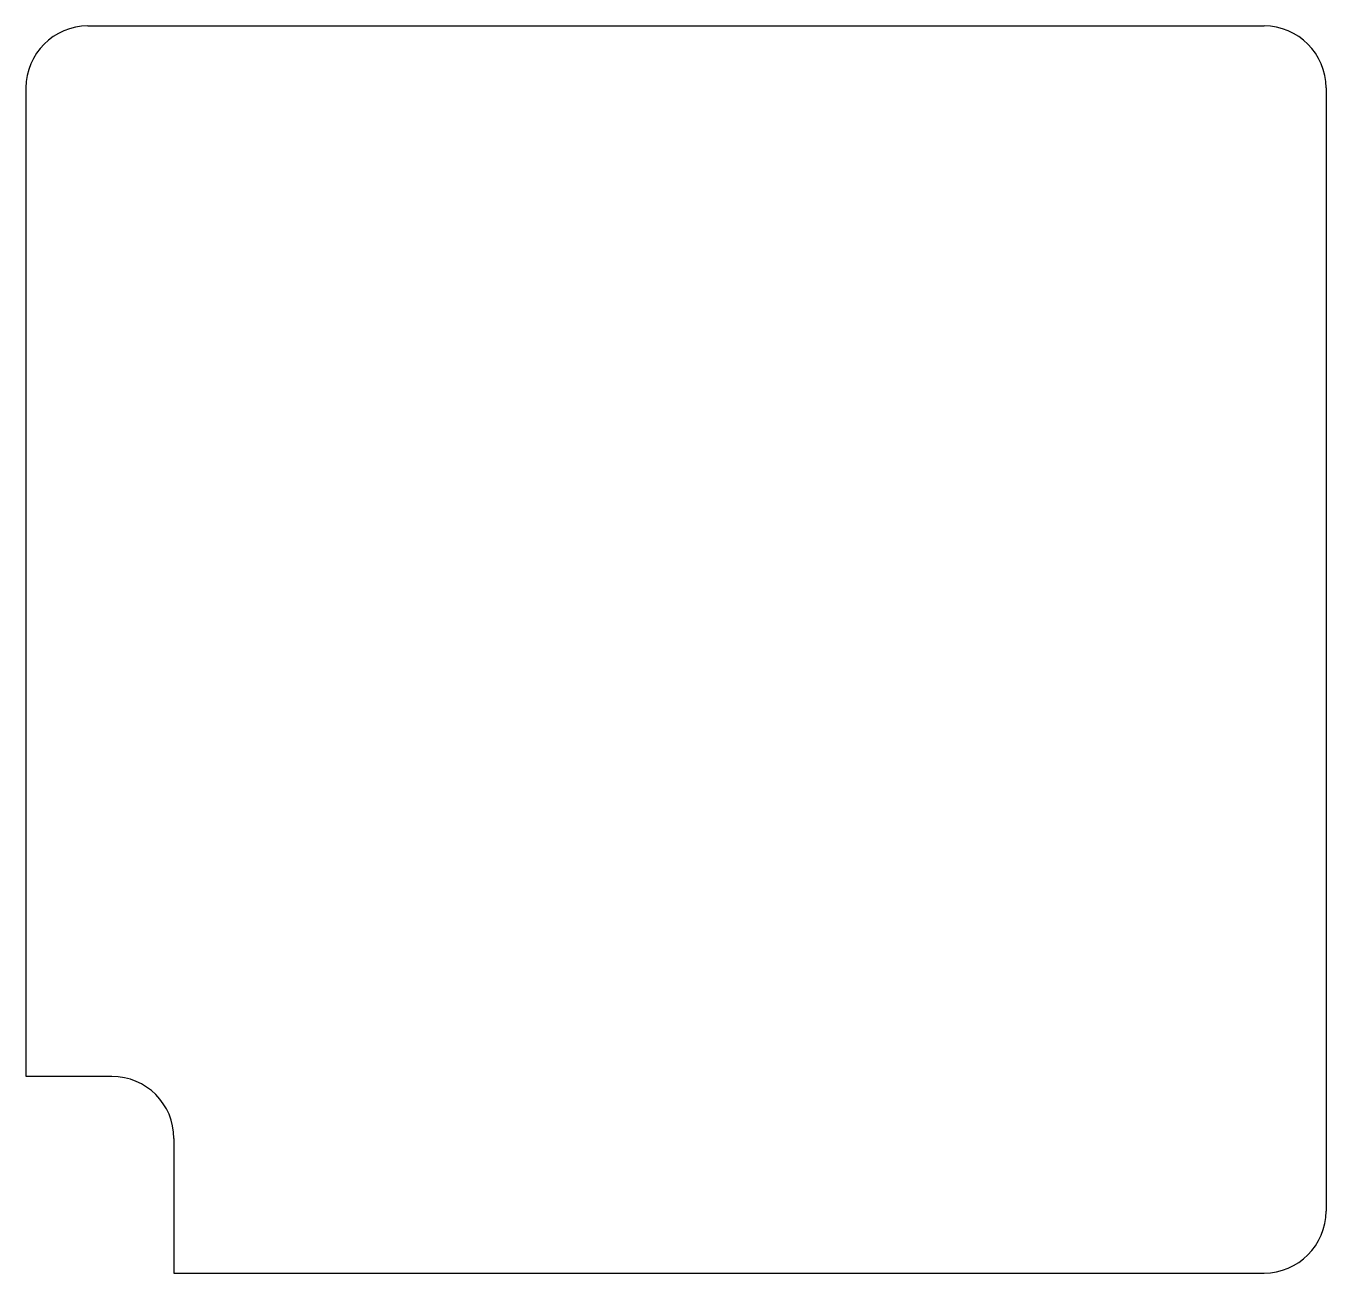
# Model space of a CAD drawing. Header units: millimetres. Extents: x 0 to 21, y -20.2 to 0.
import ezdxf

# ---------------------------------------------------------------- set-up
doc = ezdxf.new("R2010")
doc.units = ezdxf.units.MM
doc.layers.get('0').update_dxf_attribs({"linetype": 'CONTINUOUS'})

msp = doc.modelspace()

# ---------------------------------------------------------------- linework, layer by layer
for p, q in [((1, 0), (20, 0)), ((0, -1), (0, -16.975)), ((21, -1), (21, -19.15)), ((1.389, -16.975), (0, -16.975)), ((2.389, -17.975), (2.389, -20.15)), ((2.389, -20.15), (20, -20.15))]:
    msp.add_line(p, q)
for centre, start, end in [((1, -1), 90, 180), ((20, -1), 0, 90), ((1.389, -17.975), 0, 90), ((20, -19.15), 270, 360)]:
    msp.add_arc(centre, 1, start, end)

doc.saveas('drawing.dxf')
